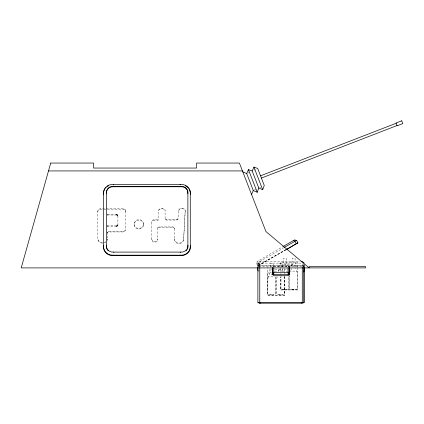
<?xml version="1.0" encoding="UTF-8"?>
<svg xmlns="http://www.w3.org/2000/svg" width="424" height="424" viewBox="0 0 424 424"><rect width="100%" height="100%" fill="white"/><g stroke="black" fill="none" stroke-linecap="round" stroke-linejoin="round"><path stroke-width="0.32" stroke-dasharray="2.12 1.59" d="M107.044 226.389L116.632 226.389L117.575 225.907L117.898 225.16L117.904 215.699L117.427 214.798L116.632 214.47L107.044 214.47M174.55 228.112L174.55 228.642A1.723 1.617 0 0 0 172.886 227.455L159.44 227.455A2.104 1.972 0 0 0 157.633 228.414L157.633 227.879A2.104 1.972 0 0 1 159.44 226.919L172.886 226.919A1.723 1.617 0 0 1 174.55 228.112L174.577 239.433A4.521 4.235 0 0 0 179.055 243.657A4.521 4.235 0 0 0 183.619 239.512L185.246 209.938A3.848 3.604 0 0 0 178.621 209.938L177.958 218.959A1.06 0.991 0 0 1 176.903 220.035L166.298 220.035A1.288 1.203 0 0 1 165.095 219.261L165.095 209.938A3.747 3.509 0 0 0 158.581 209.938L158.581 219.261A1.118 1.049 0 0 1 157.664 220.289L154.066 220.289A2.3 2.157 0 0 0 151.766 222.409M183.619 239.512L185.246 209.938M270.12 267.221L270.364 263.415L273.125 263.415L273.369 267.221M278.955 267.221L279.193 263.415L281.96 263.415L282.204 267.221M269.998 268.964L269.468 274.45L267.894 278.483L267.851 293.435L268.169 294.389C270.406 295.205 273.077 295.205 275.319 294.389L275.637 293.435L275.595 278.483L275.049 276.692M278.594 271.768L278.833 268.964M282.813 266.532L283.412 258.174L286.179 258.174L286.778 266.532M291.648 266.532L292.247 258.174L295.009 258.174L295.608 266.532M257.691 266.972L258.142 263.574L258.576 263.574L258.576 266.818M107.044 225.854L116.197 225.838C117.194 226.49 118.142 224.084 117.898 225.16M282.654 268.413L281.488 271.455M291.489 268.413L290.705 270.883M304.151 264.221L304.151 265.901L257.882 265.901L256.478 263.474L257.172 261.47L282.331 246.943M277.275 276.692L276.729 278.483L276.686 293.435L277.005 294.389C279.241 295.205 281.912 295.205 284.149 294.389L284.472 293.435L284.43 278.483L283.884 276.692M260.426 261.709L259.764 263.103L259.764 265.901M286.126 249.593L257.882 265.901L257.882 263.103L259.483 261.709L300.298 261.709M256.478 263.474L283.592 247.823M285.75 249.503L258.211 265.403L258.465 265.843M286.046 249.916L258.11 265.769M269.881 294.871L270.3 294.638M280.985 275.521L281.001 288.818L282.029 289.459L283.349 289.401M278.711 294.871L279.13 294.638M289.82 274.874L289.836 288.818L290.864 289.459L292.184 289.401M247.817 173.061L249.46 172.292M253.849 170.257L255.492 169.489M254.384 190.016L256.578 188.987M259.87 187.472L260.967 186.958M282.93 289.629L286.661 289.629L288.59 288.818L288.601 274.874M291.765 289.629L295.491 289.629L297.42 288.818L297.478 273.247L295.767 268.413M107.044 215.005L116.197 215.021C117.194 214.364 118.142 216.775 117.904 215.699M102.597 243.132A4.955 4.643 0 0 1 97.78 239.581L97.78 211.3A2.703 2.533 0 0 1 100.488 208.762L123.405 208.762A2.406 2.252 0 0 1 125.774 211.385M97.78 211.83A2.703 2.533 0 0 1 100.488 209.292L123.405 209.292A2.406 2.252 0 0 1 125.774 211.921M165.095 218.731A1.288 1.203 0 0 0 166.298 219.505L176.903 219.505A1.06 0.991 0 0 0 177.958 218.429L177.958 218.959M151.766 238.903A2.952 2.761 0 0 0 154.712 241.664A2.952 2.761 0 0 0 157.664 238.903L157.664 239.433A2.952 2.761 0 0 1 154.712 242.194A2.952 2.761 0 0 1 151.766 239.433L151.766 221.879A2.3 2.157 0 0 1 154.066 219.759L157.664 219.759A1.118 1.049 0 0 0 158.581 218.731M125.811 211.062L125.774 229.077A3.148 2.947 0 0 1 123.363 231.944L108.401 231.944A1.023 0.959 0 0 0 107.378 232.845L107.378 232.31A1.023 0.959 0 0 1 108.401 231.414L123.363 231.414A3.148 2.947 0 0 0 125.774 228.547M257.882 263.103L302.27 263.103M272.738 266.574L273.899 266.574M288.129 266.574L289.295 266.574M274.763 269.685L280.338 269.685A1.675 1.675 0 0 1 281.955 271.789M288.421 271.137L280.275 271.137L280.275 268.843M289.041 271.137L297.807 271.137M267.221 276.374L273.501 276.374M283.19 289.401L286.401 289.401M292.019 289.401L295.236 289.401M297.807 289.878L280.275 289.878L280.275 276.952M297.807 289.942L280.338 289.942L280.338 276.952M270.136 294.638L273.353 294.638M278.971 294.638L282.183 294.638M284.758 295.115L267.221 295.115L267.221 272.362L271.927 274.503M283.82 268.731L287.302 270.337M295.072 289.401L295.491 289.629M286.242 289.401L286.661 289.629M282.024 294.638L282.442 294.871M273.189 294.638L273.607 294.871M259.567 264.618L259.822 265.058M259.509 264.963L258.11 262.536L257.988 260.999M287.196 269.754L286.931 268.413M304.04 264.709L304.337 266.972M282.326 268.964L282.559 271.768M107.378 232.31L107.415 239.581A4.955 4.643 0 0 1 107.039 240.551M157.633 227.879L157.664 239.433M304.151 267.38L304.151 266.139L257.882 266.139L257.882 267.38M303.881 265.901L303.881 267.433M303.616 266.145L303.616 265.636L258.417 265.636L258.417 266.145M303.457 264.221L303.457 266.818M303.107 266.139L303.107 267.38M302.837 266.139L302.837 267.433M302.27 263.659L302.27 265.901M302.047 265.636L302.047 266.145M297.738 267.12L297.738 262.44L280.338 262.44L280.338 267.12M297.738 267.724L297.738 289.942M289.454 267.883L289.454 266.813L272.579 266.813L272.579 267.883M289.041 276.305L289.041 289.942M284.758 276.374L284.758 295.184L267.29 295.184L267.29 267.677M284.69 268.848L284.69 271.773M284.69 272.394L284.69 274.1M284.69 276.374L284.69 295.184M280.942 273.247L280.942 274.249M280.338 267.698L280.338 271.137M275.987 276.374L275.987 295.184M259.986 265.636L259.986 266.145M259.462 265.636L259.462 266.145M259.191 265.901L259.191 267.433M258.926 263.103L258.926 265.901M258.926 266.139L258.926 272.319M258.147 265.901L258.147 267.433M178.621 209.938L178.621 210.468A3.848 3.604 0 0 1 185.246 210.468M177.963 218.561L177.963 219.097M176.903 219.505L176.903 220.035M174.577 239.433L174.577 238.903A4.521 4.235 0 0 0 179.055 243.122A4.521 4.235 0 0 0 183.619 238.982M172.886 226.919L172.886 227.455M166.298 219.505L166.298 220.035M159.44 226.919L159.44 227.455M157.664 219.759L157.664 220.289M154.066 219.759L154.066 220.289M143.561 224.466A4.733 4.436 0 0 1 136.109 227.672A4.733 4.436 0 0 1 136.867 220.03A4.733 4.436 0 0 1 143.561 224.466L143.561 224.996A4.733 4.436 0 0 1 136.109 228.207A4.733 4.436 0 0 1 136.867 220.559A4.733 4.436 0 0 1 143.561 224.996M134.132 223.644L134.132 224.179M123.405 208.762L123.405 209.292M123.363 231.414L123.363 231.944M117.867 215.498L117.867 216.028M117.867 224.831L117.867 225.361M117.803 215.302L117.803 215.832M117.803 225.027L117.803 225.557M117.702 215.116L117.702 215.652M117.702 225.208L117.702 225.743M117.581 214.947L117.581 215.482M117.575 225.377L117.575 225.907M117.427 214.798L117.427 215.334M117.427 225.526L117.427 226.056M117.252 214.677L117.252 215.207M117.252 225.648L117.252 226.183M117.056 214.576L117.056 215.111M117.056 225.748L117.056 226.278M116.849 214.507L116.849 215.042M116.849 225.817L116.849 226.347M116.632 214.47L116.632 215.005M116.632 225.854L116.632 226.389M116.415 214.464L116.415 214.994M116.415 225.865L116.415 226.395M116.197 214.491L116.197 215.021M116.197 225.838L116.197 226.368M108.401 231.414L108.401 231.944M107.484 214.491L107.484 215.021M107.484 225.838L107.484 226.368M107.415 239.581L107.415 239.051A4.955 4.643 0 0 1 107.039 240.016M107.267 214.464L107.267 214.994M107.267 225.865L107.267 226.395M100.488 208.762L100.488 209.292M105.661 242.136A4.955 4.643 0 0 1 103.689 243.016M105.661 241.606A4.955 4.643 0 0 1 104.728 242.146M102.597 242.597A4.955 4.643 0 0 1 97.78 239.051M158.581 210.468A3.747 3.509 0 0 1 165.095 210.468M279.67 269.685A4.765 4.765 0 0 1 274.609 271.217M271.641 273.029A1.675 1.675 0 0 1 269.966 271.355A1.675 1.675 0 0 1 271.641 269.685M292.719 264.444A4.765 4.765 0 0 1 285.357 264.444M294.839 266.956A1.675 1.675 0 0 0 293.392 264.444L284.69 264.444A1.675 1.675 0 0 0 283.243 266.956"/><path stroke-width="0.64" d="M103.588 245.666L103.514 247.187A9.164 8.581 0 0 0 112.556 255.651L181.308 255.651A9.164 8.581 0 0 0 190.35 247.187L190.275 245.666M190.275 194.33L190.35 192.814A9.164 8.581 0 0 0 181.308 184.345L112.556 184.345A9.164 8.581 0 0 0 103.514 192.814L103.588 246.132M303.891 272.012L304.411 267.539M252.201 171.01L253.928 167.083L257.686 168.466L264.253 185.421L262.705 189.74L258.783 188.002L252.201 171.01L248.443 169.627L246.715 173.554L253.298 190.546L257.22 192.279L258.767 187.964M251.559 194.446L253.292 190.524M301.697 303.197L302.27 302.328L302.27 267.459M304.151 267.459L304.151 302.328L302.773 303.197L259.26 303.197L257.882 302.328L257.882 267.459M282.893 246.62L294.468 239.936L296.551 240.339L297.95 242.767L286.693 249.264M284.159 247.494L296.551 240.339M286.619 249.588L297.722 242.899M260.532 175.812L396.164 123.267M261.407 178.075L397.044 125.531M190.35 246.72A9.164 8.581 0 0 1 181.308 255.19L112.556 255.19A9.164 8.581 0 0 1 103.514 246.72M48.506 170.93L242.448 170.93M108.279 250.828A6.53 6.111 0 0 1 106.429 245.639L106.429 193.217A6.53 6.111 0 0 1 113.818 186.3L180.486 186.3A6.53 6.111 0 0 1 187.874 193.217L187.874 245.639A6.53 6.111 0 0 1 187.212 249.307M106.429 193.683A6.53 6.111 0 0 1 113.818 186.767L180.486 186.767A6.53 6.111 0 0 1 187.874 193.683M106.429 245.178A6.53 6.111 0 0 0 113.818 252.095L180.486 252.095A6.53 6.111 0 0 0 187.874 245.178M301.602 261.709L302.545 261.709L304.151 263.103M273.395 272.627L288.622 272.627M273.395 274.54L288.622 274.54M257.882 302.328L304.151 302.328M242.804 171.842L246.72 173.57M293.652 240.408L294.924 241.282L296.323 243.71M260.336 303.197L259.764 302.328L259.764 267.459M297.356 242.804L297.611 243.244M253.928 167.083L262.705 189.74M248.443 169.627L257.22 192.279M257.617 267.539L257.988 270.735M103.588 194.33L103.514 193.275A9.164 8.581 0 0 1 103.642 191.961M303.881 267.459L303.881 302.328M289.719 267.454L289.719 274.667M289.454 267.459L289.454 274.577L287.711 275.711L273.989 275.711L272.579 274.577L272.579 267.883M289.189 267.809L289.189 274.577L288.129 274.577L288.129 267.809M288.622 273.109L288.622 274.063M273.798 267.809L273.798 274.577L272.738 274.577L272.738 267.809M273.395 272.908L273.395 274.259M259.26 302.328L259.26 303.197M190.275 193.863L190.275 246.132M180.486 186.3L180.486 186.767M180.486 252.095L180.486 252.556M180.179 184.413L180.179 184.875M180.179 255.121L180.179 255.587M113.818 186.3L113.818 186.767M113.818 252.095L113.818 252.556M113.685 184.413L113.685 184.875M113.685 255.121L113.685 255.587M186.682 250.112A6.53 6.111 0 0 1 186.025 250.828M103.732 191.526A9.164 8.581 0 0 1 105.009 188.691M105.565 187.975A9.164 8.581 0 0 1 106.196 187.318M107.272 186.459A9.164 8.581 0 0 1 108.475 185.765M185.389 185.765A9.164 8.581 0 0 1 188.298 187.975M188.855 188.691A9.164 8.581 0 0 1 190.35 193.275M50.721 163.049L21.2 267.904L365.615 267.904L365.615 266.627L309.138 266.627L309.138 267.904L265.928 231.536L239.396 163.049L196.577 163.049L196.577 168.047L93.545 168.047L93.545 163.049L50.721 163.049M401.714 120.803L396.058 122.992L397.15 125.801L402.8 123.612L401.714 120.803"/></g></svg>
